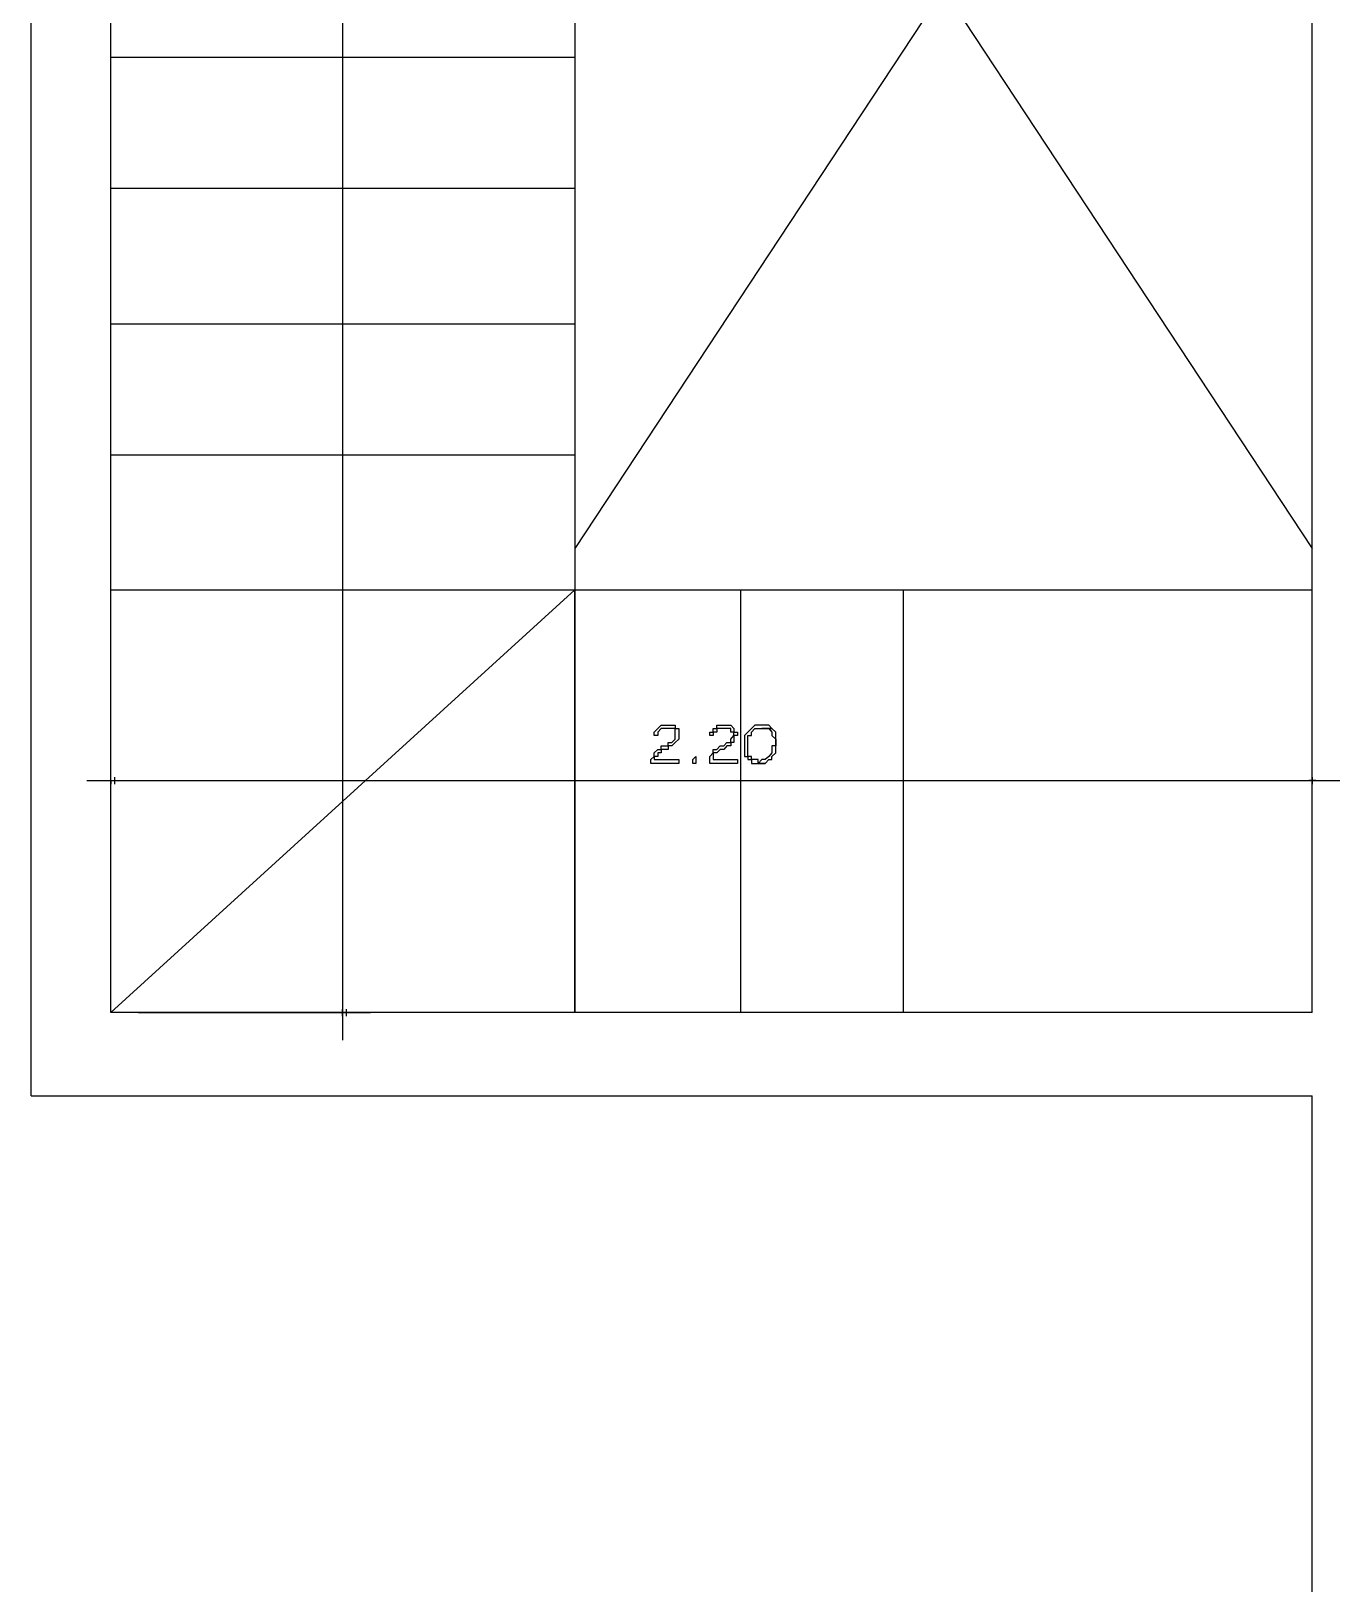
# Model space of a CAD drawing. Header units: millimetres. Extents: x -518.8 to -461.2, y 3.5 to 44.2.
# Drawn here: x -502.888 to -500.481, y 7.212 to 10.067 of the extents above; entities that cross this region are included whole.
import ezdxf

# ---------------------------------------------------------------- set-up
doc = ezdxf.new("R2010")
doc.units = ezdxf.units.MM
doc.header["$MEASUREMENT"] = 0
for name, color, linetype in [('10', 10, 'Continuous'), ('16', 16, 'Continuous'), ('3', 3, 'Continuous'), ('6', 6, 'Continuous'), ('MYSOLIDS', 7, 'Continuous')]:
    doc.layers.add(name, color=color, linetype=linetype)

msp = doc.modelspace()

# ---------------------------------------------------------------- linework, layer by layer
at = {"layer": '10'}
for points in [[(-502.888, 8.1097), (-502.888, 13.827)], [(-500.5324, 8.2631), (-502.7414, 8.2631), (-502.7414, 8.2631), (-502.7414, 13.827)], [(-500.5324, 8.2631), (-500.5324, 10.1661)], [(-502.888, 8.1097), (-500.5324, 8.1097)], [(-500.5324, 4.7548), (-500.5324, 8.1097)]]:
    msp.add_lwpolyline(points, dxfattribs=at)
at = {"layer": '16'}
for points in [[(-502.3151, 13.8774), (-502.3151, 8.212)], [(-502.7414, 8.3135), (-502.7414, 8.7406)], [(-500.5324, 8.3135), (-500.5324, 8.7406)], [(-502.7857, 8.6894), (-500.4812, 8.6894)], [(-502.7414, 8.6894), (-502.7414, 8.6894), (-502.7414, 8.6894), (-502.7414, 8.6954)], [(-502.7414, 8.6894), (-502.7414, 8.6894), (-502.7414, 8.6894), (-502.7414, 8.6827)], [(-502.7346, 8.6954), (-502.7346, 8.6894), (-502.7346, 8.6894), (-502.7346, 8.6894), (-502.7346, 8.6894), (-502.7346, 8.6827)], [(-500.5384, 8.6894), (-500.5324, 8.6894), (-500.5384, 8.6894)], [(-500.5324, 8.6954), (-500.5324, 8.6894), (-500.5324, 8.6954)], [(-500.5324, 8.6894), (-500.5256, 8.6894)], [(-500.5324, 8.6827), (-500.5324, 8.6894), (-500.5324, 8.6827)], [(-500.5256, 8.6894), (-500.5324, 8.6894)], [(-502.6902, 8.2631), (-502.2639, 8.2631)], [(-502.3151, 8.2563), (-502.3151, 8.2631), (-502.3151, 8.2631), (-502.3151, 8.2631), (-502.3151, 8.2631), (-502.3151, 8.2691)], [(-502.3083, 8.2691), (-502.3083, 8.2631), (-502.3083, 8.2631), (-502.3083, 8.2631), (-502.3083, 8.2631), (-502.3083, 8.2563)]]:
    msp.add_lwpolyline(points, dxfattribs=at)
at = {"layer": '3'}
for points in [[(-501.888, 11.1721), (-500.5324, 9.1157)], [(-500.5324, 11.1721), (-501.888, 9.1157), (-501.888, 8.2631)], [(-502.7414, 10.0195), (-501.888, 10.0195)], [(-502.7414, 9.7782), (-501.888, 9.7782)], [(-502.7414, 9.5293), (-501.888, 9.5293)], [(-502.7414, 9.2879), (-501.888, 9.2879)], [(-502.7414, 9.0398), (-500.5324, 9.0398)], [(-501.888, 9.0398), (-502.7414, 8.2631)], [(-501.888, 8.2631), (-501.888, 9.0398)], [(-501.5827, 8.2631), (-501.5827, 9.0398)], [(-501.2835, 8.2631), (-501.2835, 9.0398)]]:
    msp.add_lwpolyline(points, dxfattribs=at)
at = {"layer": '6'}
msp.add_lwpolyline([(-501.888, 11.1721), (-501.888, 9.1157)], dxfattribs=at)
at = {"layer": 'MYSOLIDS'}
for points in [[(-501.7421, 8.7278), (-501.697, 8.7278), (-501.697, 8.7278), (-501.697, 8.7278), (-501.697, 8.7278), (-501.697, 8.7278), (-501.697, 8.721), (-501.697, 8.721), (-501.697, 8.721), (-501.697, 8.721), (-501.7421, 8.721), (-501.7421, 8.721), (-501.7421, 8.721), (-501.7421, 8.721), (-501.7421, 8.721), (-501.7481, 8.721), (-501.7481, 8.721), (-501.7481, 8.721), (-501.7481, 8.721), (-501.7481, 8.7278), (-501.7481, 8.7278), (-501.7421, 8.7338), (-501.7421, 8.7338), (-501.7421, 8.7338), (-501.7421, 8.7406), (-501.7421, 8.7406), (-501.7354, 8.7466), (-501.7354, 8.7466), (-501.7354, 8.7466), (-501.7293, 8.7466), (-501.7293, 8.7466), (-501.7293, 8.7533), (-501.7226, 8.7533), (-501.7166, 8.7533), (-501.7166, 8.7594), (-501.7098, 8.7594), (-501.7098, 8.7594), (-501.7098, 8.7594), (-501.7098, 8.7594), (-501.7038, 8.7654), (-501.7038, 8.7654), (-501.7038, 8.7721), (-501.7038, 8.7721), (-501.7038, 8.7721), (-501.7038, 8.7782), (-501.7038, 8.7782), (-501.7038, 8.7849), (-501.7038, 8.7849), (-501.7098, 8.7849), (-501.7098, 8.7849), (-501.7166, 8.7849), (-501.7166, 8.7849), (-501.7226, 8.7849), (-501.7226, 8.7849), (-501.7293, 8.7849), (-501.7293, 8.7849), (-501.7293, 8.7849), (-501.7354, 8.7782), (-501.7354, 8.7782), (-501.7354, 8.7782), (-501.7354, 8.7721), (-501.7354, 8.7721), (-501.7421, 8.7721), (-501.7421, 8.7721), (-501.7421, 8.7721), (-501.7421, 8.7721), (-501.7421, 8.7721), (-501.7421, 8.7721), (-501.7421, 8.7782), (-501.7421, 8.7782), (-501.7421, 8.7782), (-501.7354, 8.7849), (-501.7354, 8.7849), (-501.7354, 8.7849), (-501.7354, 8.7849), (-501.7293, 8.7909), (-501.7293, 8.7909), (-501.7226, 8.7909), (-501.7226, 8.7909), (-501.7166, 8.7909), (-501.7166, 8.7909), (-501.7166, 8.7909), (-501.7098, 8.7909), (-501.7098, 8.7909), (-501.7038, 8.7909), (-501.7038, 8.7849), (-501.7038, 8.7849), (-501.697, 8.7849), (-501.697, 8.7782), (-501.697, 8.7782), (-501.697, 8.7782), (-501.697, 8.7721), (-501.697, 8.7721), (-501.697, 8.7654), (-501.697, 8.7654), (-501.697, 8.7654), (-501.7038, 8.7594), (-501.7038, 8.7594), (-501.7038, 8.7594), (-501.7098, 8.7533), (-501.7098, 8.7533), (-501.7098, 8.7533), (-501.7166, 8.7533), (-501.7166, 8.7466), (-501.7226, 8.7466), (-501.7226, 8.7466), (-501.7293, 8.7466), (-501.7293, 8.7406), (-501.7354, 8.7406), (-501.7354, 8.7406), (-501.7354, 8.7406), (-501.7354, 8.7338), (-501.7421, 8.7338), (-501.7421, 8.7278), (-501.7421, 8.7278), (-501.7421, 8.7278), (-501.7421, 8.7278), (-501.7421, 8.7278)], [(-501.6339, 8.7278), (-501.5955, 8.7278), (-501.5887, 8.7278), (-501.5887, 8.7278), (-501.5887, 8.7278), (-501.5887, 8.7278), (-501.5887, 8.721), (-501.5887, 8.721), (-501.5955, 8.721), (-501.5955, 8.721), (-501.6339, 8.721), (-501.6399, 8.721), (-501.6399, 8.721), (-501.6399, 8.721), (-501.6399, 8.721), (-501.6399, 8.721), (-501.6399, 8.721), (-501.6399, 8.721), (-501.6399, 8.721), (-501.6399, 8.7278), (-501.6399, 8.7278), (-501.6399, 8.7338), (-501.6399, 8.7338), (-501.6399, 8.7338), (-501.6339, 8.7406), (-501.6339, 8.7406), (-501.6339, 8.7466), (-501.6271, 8.7466), (-501.6271, 8.7466), (-501.6271, 8.7466), (-501.6271, 8.7466), (-501.6211, 8.7533), (-501.6211, 8.7533), (-501.6143, 8.7533), (-501.6083, 8.7594), (-501.6083, 8.7594), (-501.6083, 8.7594), (-501.6083, 8.7594), (-501.6015, 8.7594), (-501.6015, 8.7654), (-501.6015, 8.7654), (-501.5955, 8.7721), (-501.5955, 8.7721), (-501.5955, 8.7721), (-501.5955, 8.7782), (-501.6015, 8.7782), (-501.6015, 8.7849), (-501.6015, 8.7849), (-501.6015, 8.7849), (-501.6083, 8.7849), (-501.6083, 8.7849), (-501.6143, 8.7849), (-501.6143, 8.7849), (-501.6211, 8.7849), (-501.6211, 8.7849), (-501.6211, 8.7849), (-501.6271, 8.7849), (-501.6271, 8.7782), (-501.6339, 8.7782), (-501.6339, 8.7782), (-501.6339, 8.7721), (-501.6339, 8.7721), (-501.6339, 8.7721), (-501.6339, 8.7721), (-501.6399, 8.7721), (-501.6399, 8.7721), (-501.6399, 8.7721), (-501.6399, 8.7721), (-501.6399, 8.7782), (-501.6399, 8.7782), (-501.6339, 8.7782), (-501.6339, 8.7849), (-501.6339, 8.7849), (-501.6339, 8.7849), (-501.6271, 8.7849), (-501.6271, 8.7909), (-501.6211, 8.7909), (-501.6211, 8.7909), (-501.6211, 8.7909), (-501.6143, 8.7909), (-501.6143, 8.7909), (-501.6083, 8.7909), (-501.6083, 8.7909), (-501.6015, 8.7909), (-501.6015, 8.7909), (-501.5955, 8.7849), (-501.5955, 8.7849), (-501.5955, 8.7849), (-501.5955, 8.7782), (-501.5955, 8.7782), (-501.5887, 8.7782), (-501.5887, 8.7721), (-501.5955, 8.7721), (-501.5955, 8.7654), (-501.5955, 8.7654), (-501.5955, 8.7654), (-501.5955, 8.7594), (-501.6015, 8.7594), (-501.6015, 8.7594), (-501.6015, 8.7533), (-501.6015, 8.7533), (-501.6083, 8.7533), (-501.6083, 8.7533), (-501.6143, 8.7466), (-501.6143, 8.7466), (-501.6211, 8.7466), (-501.6211, 8.7466), (-501.6271, 8.7406), (-501.6271, 8.7406), (-501.6339, 8.7406), (-501.6339, 8.7406), (-501.6339, 8.7338), (-501.6339, 8.7338), (-501.6339, 8.7278), (-501.6339, 8.7278), (-501.6339, 8.7278), (-501.6339, 8.7278), (-501.6339, 8.7278)], [(-501.5444, 8.7909), (-501.5444, 8.7909), (-501.5511, 8.7909), (-501.5511, 8.7909), (-501.5572, 8.7909), (-501.5572, 8.7909), (-501.5632, 8.7849), (-501.5632, 8.7849), (-501.5632, 8.7849), (-501.5699, 8.7782), (-501.5699, 8.7782), (-501.5699, 8.7782), (-501.576, 8.7721), (-501.576, 8.7721), (-501.576, 8.7654), (-501.576, 8.7654), (-501.576, 8.7654), (-501.576, 8.7594), (-501.576, 8.7533), (-501.576, 8.7533), (-501.576, 8.7533), (-501.576, 8.7466), (-501.576, 8.7466), (-501.576, 8.7406), (-501.576, 8.7406), (-501.576, 8.7338), (-501.5699, 8.7338), (-501.5699, 8.7278), (-501.5699, 8.7278), (-501.5699, 8.7278), (-501.5632, 8.7278), (-501.5632, 8.721), (-501.5572, 8.721), (-501.5572, 8.721), (-501.5572, 8.721), (-501.5511, 8.721), (-501.5511, 8.721), (-501.5444, 8.721), (-501.5444, 8.721), (-501.5384, 8.721), (-501.5384, 8.721), (-501.5384, 8.721), (-501.5511, 8.721), (-501.5511, 8.721), (-501.5511, 8.7278), (-501.5572, 8.7278), (-501.5572, 8.7278), (-501.5632, 8.7278), (-501.5632, 8.7278), (-501.5632, 8.7338), (-501.5699, 8.7338), (-501.5699, 8.7338), (-501.5699, 8.7406), (-501.5699, 8.7406), (-501.5699, 8.7466), (-501.5699, 8.7466), (-501.5699, 8.7533), (-501.5699, 8.7533), (-501.5699, 8.7594), (-501.5699, 8.7594), (-501.5699, 8.7654), (-501.5699, 8.7654), (-501.5699, 8.7721), (-501.5699, 8.7721), (-501.5632, 8.7721), (-501.5632, 8.7782), (-501.5632, 8.7782), (-501.5632, 8.7782), (-501.5572, 8.7849), (-501.5572, 8.7849), (-501.5511, 8.7849), (-501.5511, 8.7849), (-501.5444, 8.7849), (-501.5444, 8.7849), (-501.5256, 8.7849), (-501.5316, 8.7909), (-501.5316, 8.7909), (-501.5384, 8.7909), (-501.5384, 8.7909), (-501.5444, 8.7909), (-501.5444, 8.7909)], [(-501.5256, 8.7849), (-501.5444, 8.7849), (-501.5384, 8.7849), (-501.5384, 8.7849), (-501.5316, 8.7849), (-501.5316, 8.7849), (-501.5316, 8.7849), (-501.5256, 8.7782), (-501.5256, 8.7782), (-501.5256, 8.7782), (-501.5256, 8.7721), (-501.5256, 8.7721), (-501.5188, 8.7654), (-501.5188, 8.7654), (-501.5188, 8.7594), (-501.5188, 8.7594), (-501.5188, 8.7594), (-501.5188, 8.7533), (-501.5256, 8.7533), (-501.5256, 8.7466), (-501.5256, 8.7466), (-501.5256, 8.7466), (-501.5256, 8.7406), (-501.5256, 8.7406), (-501.5316, 8.7338), (-501.5316, 8.7338), (-501.5316, 8.7338), (-501.5384, 8.7278), (-501.5384, 8.7278), (-501.5384, 8.7278), (-501.5444, 8.7278), (-501.5444, 8.7278), (-501.5511, 8.721), (-501.5384, 8.721), (-501.5316, 8.7278), (-501.5316, 8.7278), (-501.5256, 8.7278), (-501.5256, 8.7338), (-501.5256, 8.7338), (-501.5256, 8.7338), (-501.5188, 8.7406), (-501.5188, 8.7406), (-501.5188, 8.7466), (-501.5188, 8.7466), (-501.5188, 8.7533), (-501.5188, 8.7533), (-501.5188, 8.7594), (-501.5188, 8.7594), (-501.5188, 8.7654), (-501.5188, 8.7654), (-501.5188, 8.7721), (-501.5188, 8.7721), (-501.5188, 8.7782), (-501.5188, 8.7782), (-501.5188, 8.7782), (-501.5256, 8.7849), (-501.5256, 8.7849), (-501.5256, 8.7849), (-501.5256, 8.7849), (-501.5256, 8.7849)], [(-501.6714, 8.721), (-501.6714, 8.721), (-501.6714, 8.721), (-501.6714, 8.721), (-501.6714, 8.7278), (-501.6714, 8.7278), (-501.6714, 8.7278), (-501.6714, 8.7278), (-501.6654, 8.7338), (-501.6654, 8.7278), (-501.6654, 8.7278), (-501.6654, 8.7278), (-501.6654, 8.7278), (-501.6654, 8.721), (-501.6654, 8.721), (-501.6654, 8.721), (-501.6714, 8.721), (-501.6714, 8.721), (-501.6714, 8.721), (-501.6714, 8.721)]]:
    msp.add_lwpolyline(points, dxfattribs=at)

doc.saveas('drawing.dxf')
